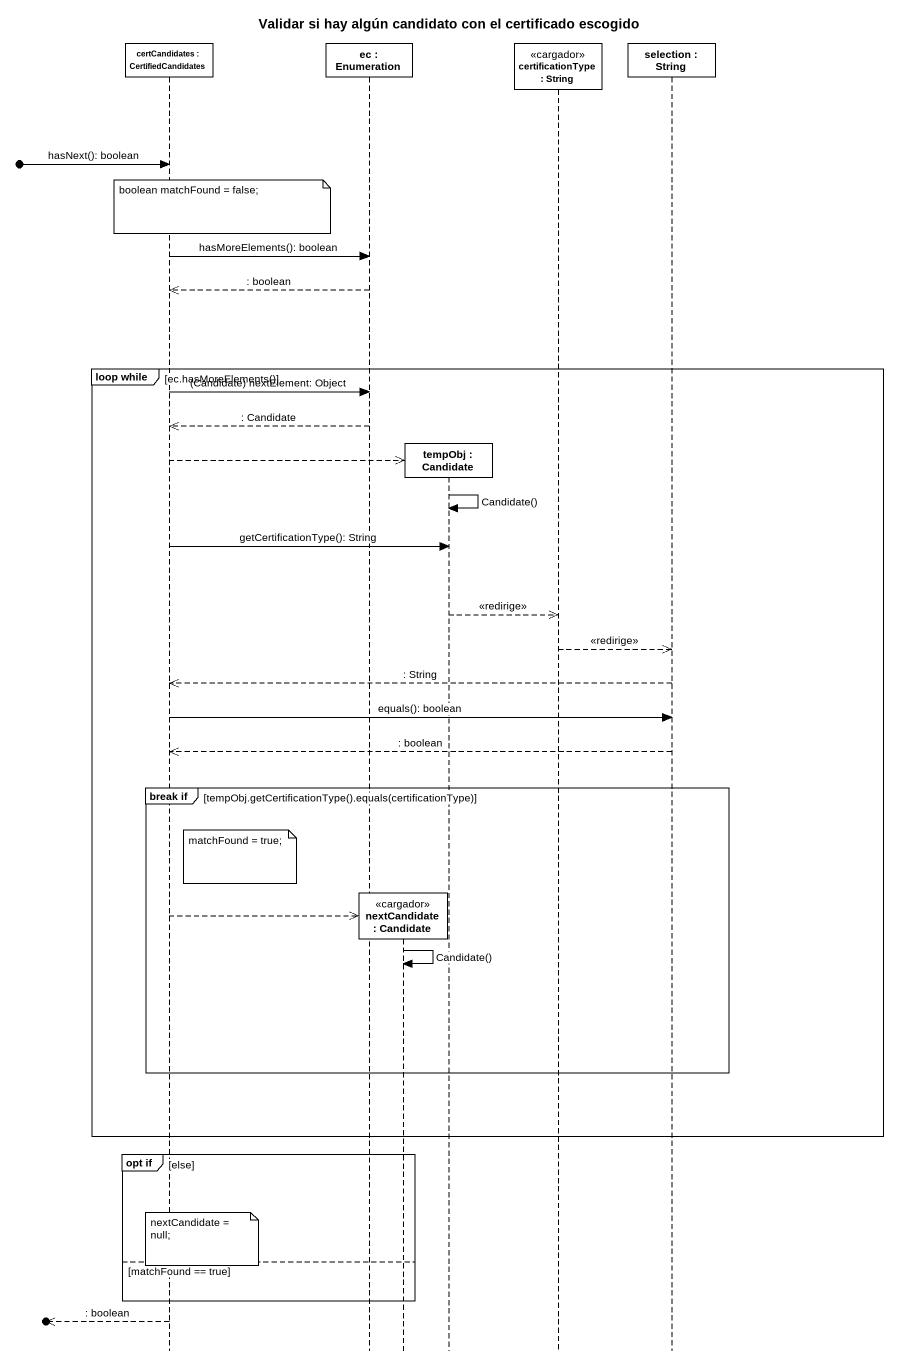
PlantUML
@startuml
title Validar si hay algún candidato con el certificado escogido
hide footbox
participant "certCandidates : CertifiedCandidates" as certCandidates
participant "ec : Enumeration" as ec
participant "nextCandidate : Candidate" as nextCandidate <<cargador>>
participant "tempObj : Candidate" as tempObj
participant "certificationType : String" as certificationType <<cargador>>
participant "selection : String" as selection

[o-> certCandidates : hasNext(): boolean
note over certCandidates : boolean matchFound = false;
certCandidates -> ec : hasMoreElements(): boolean
ec -->> certCandidates : : boolean
group loop while [ec.hasMoreElements()]
  certCandidates -> ec : (Candidate) nextElement: Object
  ec -->> certCandidates : : Candidate
  certCandidates -->> tempObj **
  tempObj -> tempObj : Candidate()
  certCandidates -> tempObj : getCertificationType(): String
  tempObj -->> certificationType : <<redirige>>
  certificationType -->> selection : <<redirige>>
  selection -->> certCandidates : : String
  certCandidates -> selection : equals(): boolean
  selection -->> certCandidates : : boolean
  group break if [tempObj.getCertificationType().equals(certificationType)]
    note right of certCandidates : matchFound = true;
    certCandidates -->> nextCandidate **
    nextCandidate -> nextCandidate : Candidate()
  end
end
group opt if [else]
  note over certCandidates : nextCandidate = null;
else matchFound == true
end
[o<<-- certCandidates : : boolean
@enduml
